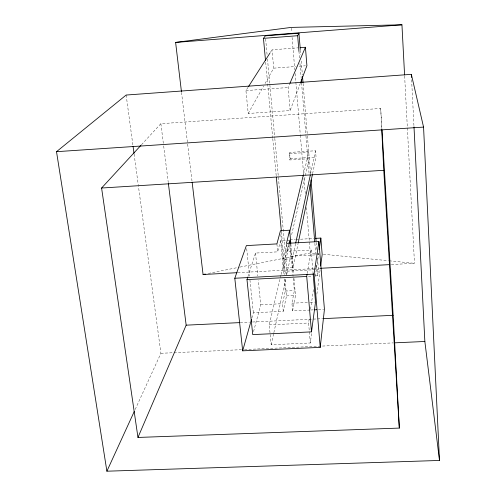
<?xml version="1.0" encoding="UTF-8"?>
<svg xmlns="http://www.w3.org/2000/svg" width="496" height="496" viewBox="0 0 496 496"><rect width="100%" height="100%" fill="white"/><g stroke="black" fill="none" stroke-linecap="round" stroke-linejoin="round"><path stroke-width="0.37" stroke-dasharray="2.48 1.86" d="M280.916 275.212L269.216 324.874L271.188 344.751L310.329 342.984L311.655 333.07M316.87 294.171L320.137 269.768M315.27 275.912L317.545 275.788L318.42 269.514L317.465 257.932M310.329 342.984L308.593 323.014L309.368 317.657M310.583 309.237L313.565 288.579M315.332 276.334L318.643 253.375M307.222 273.445L311.135 250.009L287.184 251.323L286.521 244.094M310.05 310.031L292.634 310.874L295.517 295.455L293.992 278.566M292.634 310.874L291.933 303.211L294.357 290.606L292.907 274.555M289.335 244.621L283.91 267.989L293.117 267.499L298.146 243.294M312.598 173.705L316.051 157.071L315.543 150.753L289.627 152.446L289.249 153.642L289.807 159.96L309.287 158.708L291.437 235.581M251.887 318.004L253.351 312.784L283.278 311.327L286.508 295.907L284.871 278.275M283.278 311.327L282.559 303.676L285.268 291.065L284.059 278.089M293.117 267.499L292.33 258.8L295.579 243.685M310.515 174.177L315.543 150.753M271.188 344.751L273.693 333.399M273.86 332.642L285.894 278.163M286.725 274.381L290.737 256.221L289.658 244.311M286.266 274.66L287.041 271.169L274.809 138.465M287.184 251.323L288.746 244.621M281.096 274.455L288.188 244.361M286.719 244.237L283.104 259.296L292.33 258.8M303.527 174.208L308.766 152.371L289.249 153.642M247.926 276.638L255.508 253.065L277.661 251.85L280.569 240.672L289.025 240.2M253.543 331.613L260.747 304.749L258.28 280.426M289.807 159.96L290.179 158.739L289.627 152.446M248.012 87.339L245.942 90.576L248.217 113.479L290.129 110.558L300.415 83.055M290.129 110.558L288.133 87.532L289.645 83.998M135.197 409.436L160.921 353.282L138.328 185.461M248.217 113.479L263.581 86.149M265.081 83.483L273.699 68.157L272.037 49.817L297.836 47.852M270.382 52.409L272.037 49.817M141.465 144.758L160.878 123.69L380.699 108.463L381.957 129.301M208.351 273.439L239.314 267.22M240.064 267.065L310.291 252.948L318.717 253.785M273.699 68.157L296.1 66.489M299.187 66.259L305.369 65.801M245.942 90.576L288.133 87.532M290.179 158.739L316.051 157.071M290.024 239.804L295.418 239.5M296.193 239.456L313.918 238.464M290.737 256.221L316.045 254.851M316.814 254.808L319.114 254.684M237.789 272.67L313.404 268.665M314.179 268.627L319.579 268.342M391.338 264.542L414.489 263.32L404.624 75.745M287.041 271.169L318.42 269.514M308.431 276.266L312.232 276.067M285.268 291.065L294.357 290.606M286.508 295.907L295.517 295.455M260.747 304.749L282.559 303.676M291.933 303.211L309.43 302.349M310.186 302.312L315.512 302.045M310.806 309.994L313.832 309.845M318.376 309.622L323.677 309.368M240.225 322.592L249.488 322.152M252.582 322.003L316.684 318.953M317.459 318.916L322.09 318.699M269.216 324.874L308.593 323.014M160.921 353.282L173.302 352.73M174.077 352.693L241.416 349.686M244.516 349.544L393.123 342.897M323.318 254.243L388.436 260.729M389.205 260.803L414.489 263.32M126.151 95.04L132.959 145.613M134.094 154.045L138.223 184.698M160.878 123.69L163.568 145.136M163.668 145.905L168.28 182.677M181.524 92.368L192.064 181.511M246.686 248.657L249.544 276.142M249.941 279.955L253.351 312.784M255.508 253.065L257.815 275.869M276.911 243.902L277.661 251.85M265.633 38.936L267.201 55.912M267.48 58.999L274.734 137.696M265.676 62.273L272.695 137.857M272.763 138.626L276.272 176.421M281.424 231.948L285.355 274.369M280.804 234.565L284.512 274.437M280.569 240.672L283.774 275.032M290.141 243.976L292.838 273.792M290.879 244.026L293.576 273.966M311.135 250.009L313.131 273.736M291.301 28.173L291.623 32.023M292.082 37.411L294.81 69.738M295.139 73.588L300.278 134.404M300.34 135.172L305.282 193.676M306.454 207.533L310.291 252.948M300.347 50.226L300.731 54.858M301.239 61.033L302.38 74.933M303.081 83.427L307.346 135.16M307.408 135.935L310.595 174.542M316.194 242.488L316.826 250.207M298.939 51.15L299.516 58.094M299.962 63.5L301.177 78.17M301.562 82.801L305.908 135.296M305.97 136.065L309.107 173.891M314.861 243.369L315.884 255.719M316.653 264.982L317.545 275.788M411.612 79.744L413.993 126.84M380.699 108.463L381.74 129.338"/><path stroke-width="0.74" d="M320.218 347.38L324.434 309.33L318.909 241.564L286.452 243.375L289.633 230.206L280.445 230.733L276.911 243.902L246.369 245.607L234.794 278.256L242.674 350.833L320.218 347.38L314.073 274.102L318.909 241.564M247.69 277.376L246.977 279.583L252.743 334.602L311.494 331.88L315.512 302.045L313.131 273.736M320.652 265.955L322.183 254.516L320.856 238.074L315.456 238.378M319.195 249.55L320.856 238.074M311.494 331.88L306.714 276.47L307.092 274.201M298.301 242.538L312.437 174.462M295.74 242.935L310.347 174.933M289.1 243.133L289.794 240.157L290.067 243.214M289.428 232.94L303.341 174.958M242.674 350.833L251.466 319.498M300.688 82.33L306.912 65.689L305.424 47.275L300.111 47.678M289.949 83.291L305.424 47.275M382.001 130.076L393.142 315.313L399.336 428.085L137.962 437.447L186.161 325.165L168.373 183.446M106.894 471.2L56.513 151.683L126.151 95.04L411.339 74.338L423.559 127.088L439.487 460.455L106.894 471.2L134.23 411.537M298.939 51.15L297.662 35.712L298.945 33.238L265.348 35.848L263.463 38.359L265.534 60.729M248.428 86.695L269.967 53.053M137.962 437.447L101.593 188.027L140.938 145.322M192.157 182.28L203.062 274.505L205.332 274.046M181.431 91.599L175.615 42.414L291.233 27.404L401.946 24.8L404.581 74.977M175.615 42.414L401.946 24.8M263.463 38.359L297.662 35.712M56.513 151.683L423.559 127.088M101.593 188.027L383.78 170.308L381.74 129.338M203.062 274.505L237.014 272.707M320.348 268.299L389.794 264.628M234.794 278.256L314.073 274.102M246.977 279.583L306.714 276.47M314.594 309.808L316.863 309.696M186.161 325.165L239.45 322.629M322.859 318.661L393.142 315.313M394.673 342.829L424.855 341.484L439.487 460.455M133.064 146.382L133.994 153.276M276.34 177.19L281.35 231.179M289.633 230.206L290.811 243.257M298.945 33.238L300.285 49.451M302.51 76.477L303.019 82.652M311.035 179.943L316.064 240.944M301.301 79.713L301.562 82.801M310 184.698L314.737 241.825M383.78 170.308L399.336 428.085M411.339 74.338L411.494 77.426M413.993 126.84L424.855 341.484"/></g></svg>
